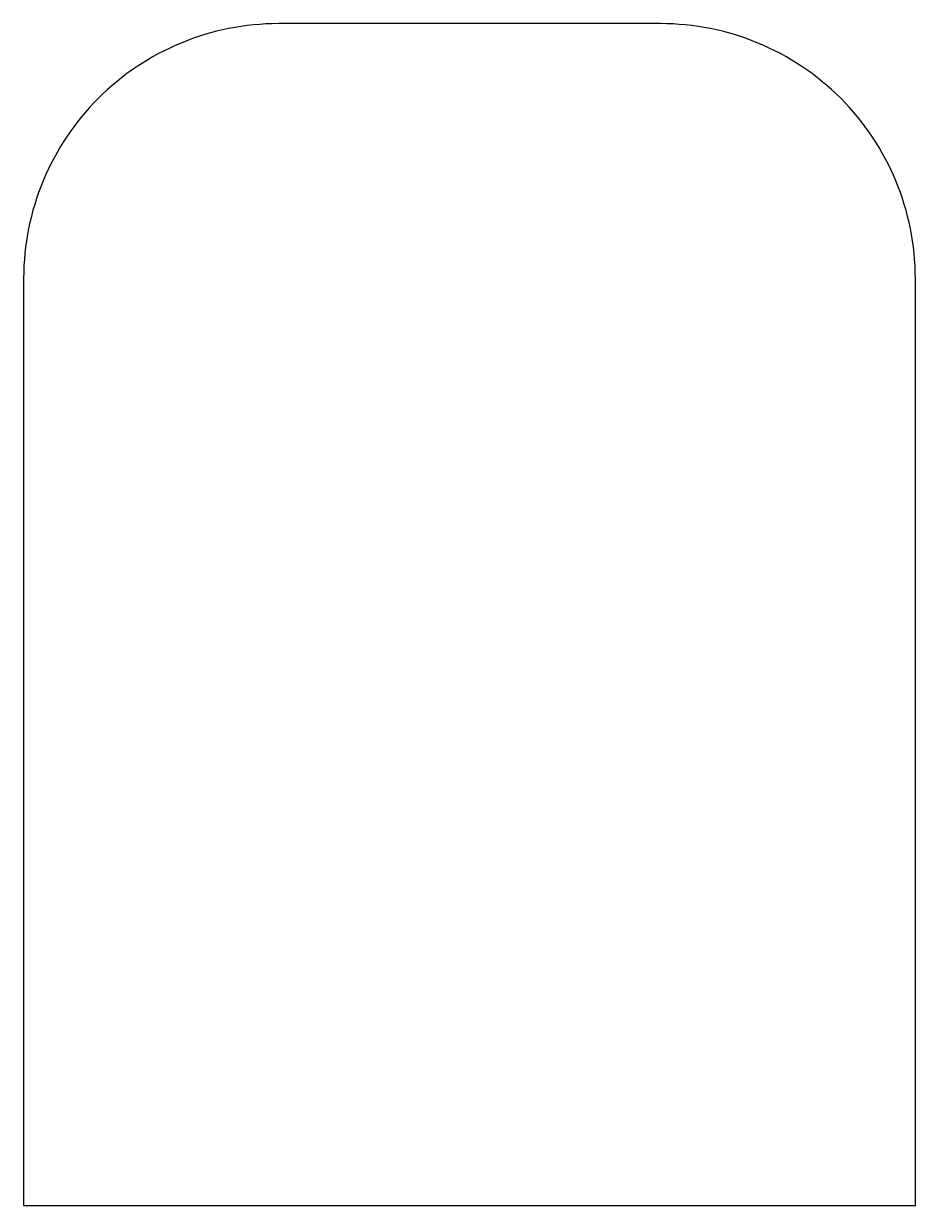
# Model space of a CAD drawing. Header units: inches. Extents: x -5.42 to -1.92, y 0.97 to 5.61.
import ezdxf

# ---------------------------------------------------------------- set-up
doc = ezdxf.new("R2010")
doc.units = ezdxf.units.IN
doc.layers.get('0').update_dxf_attribs({"linetype": 'CONTINUOUS'})

msp = doc.modelspace()

# ---------------------------------------------------------------- linework, layer by layer
msp.add_lwpolyline([(-4.4201, 5.6077, 0.414214), (-5.4201, 4.6077), (-5.4201, 0.97), (-1.9227, 0.97), (-1.9227, 4.6077, 0.414214), (-2.9227, 5.6077)], format="xyb", close=True)

doc.saveas('drawing.dxf')
